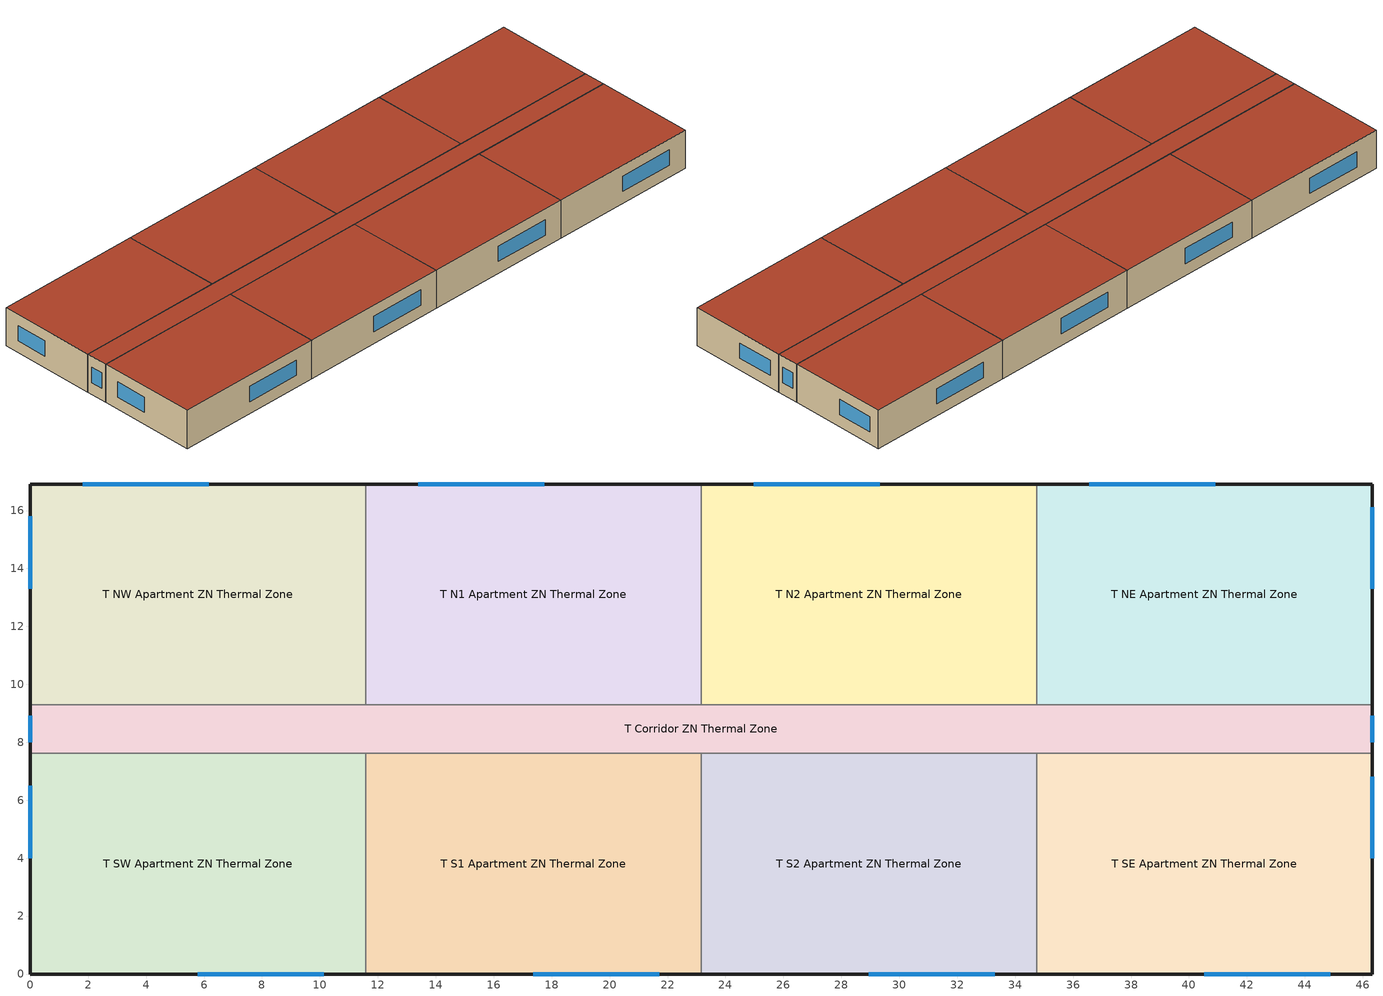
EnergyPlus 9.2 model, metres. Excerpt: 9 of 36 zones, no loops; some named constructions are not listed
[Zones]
T Corridor ZN Thermal Zone
 floor adiabatic (int-floor-en-std-replaceme-res-replaceme): 46.33,9.3 46.33,7.62 0,7.62 0,9.3 z88.37
 wall outside (ext-wall-en-std-replaceme-res-replaceme): 46.33,7.62 46.33,9.3 / 0,9.3 0,7.62 z88.37:91.42
 wall to T S1 Apartment ZN Thermal Zone (interiorwall-res-replaceme): 11.58,7.62 23.16,7.62 z88.37:91.42
 wall to T S2 Apartment ZN Thermal Zone (interiorwall-res-replaceme): 23.16,7.62 34.75,7.62 z88.37:91.42
 wall to T SE Apartment ZN Thermal Zone (interiorwall-res-replaceme): 34.75,7.62 46.33,7.62 z88.37:91.42
 wall to T SW Apartment ZN Thermal Zone (interiorwall-res-replaceme): 0,7.62 11.58,7.62 z88.37:91.42
 wall to T N1 Apartment ZN Thermal Zone (interiorwall-res-replaceme): 23.16,9.3 11.58,9.3 z88.37:91.42
 wall to T N2 Apartment ZN Thermal Zone (interiorwall-res-replaceme): 34.75,9.3 23.16,9.3 z88.37:91.42
 wall to T NE Apartment ZN Thermal Zone (interiorwall-res-replaceme): 46.33,9.3 34.75,9.3 z88.37:91.42
 wall to T NW Apartment ZN Thermal Zone (interiorwall-res-replaceme): 11.58,9.3 0,9.3 z88.37:91.42
 window (ext-window-en-std-replaceme): 46.33,8 46.33,8.91 / 0,8.91 0,8 z89.32:90.54
 roof outside (roof-en-std-replaceme-res-replaceme): 46.33,7.62 46.33,9.3 0,9.3 0,7.62 z91.42
T N1 Apartment ZN Thermal Zone
 floor adiabatic (int-floor-en-std-replaceme-res-replaceme): 23.16,16.92 23.16,9.3 11.58,9.3 11.58,16.92 z88.37
 wall outside (ext-wall-en-std-replaceme-res-replaceme): 23.16,16.92 11.58,16.92 z88.37:91.42
 wall to T N2 Apartment ZN Thermal Zone (interiorwall-res-replaceme): 23.16,9.3 23.16,16.92 z88.37:91.42
 wall to T NW Apartment ZN Thermal Zone (interiorwall-res-replaceme): 11.58,16.92 11.58,9.3 z88.37:91.42
 window (ext-window-en-std-replaceme): 17.74,16.92 13.4,16.92 z89.32:90.54
 roof outside (roof-en-std-replaceme-res-replaceme): 23.16,9.3 23.16,16.92 11.58,16.92 11.58,9.3 z91.42
T N2 Apartment ZN Thermal Zone
 floor adiabatic (int-floor-en-std-replaceme-res-replaceme): 34.75,16.92 34.75,9.3 23.16,9.3 23.16,16.92 z88.37
 wall outside (ext-wall-en-std-replaceme-res-replaceme): 34.75,16.92 23.16,16.92 z88.37:91.42
 wall to T NE Apartment ZN Thermal Zone (interiorwall-res-replaceme): 34.75,9.3 34.75,16.92 z88.37:91.42
 window (ext-window-en-std-replaceme): 29.32,16.92 24.98,16.92 z89.32:90.54
 roof outside (roof-en-std-replaceme-res-replaceme): 34.75,9.3 34.75,16.92 23.16,16.92 23.16,9.3 z91.42
T NE Apartment ZN Thermal Zone
 floor adiabatic (int-floor-en-std-replaceme-res-replaceme): 46.33,16.92 46.33,9.3 34.75,9.3 34.75,16.92 z88.37
 wall outside (ext-wall-en-std-replaceme-res-replaceme): 46.33,9.3 46.33,16.92 34.75,16.92 z88.37:91.42
 window (ext-window-en-std-replaceme): 46.33,13.3 46.33,16.11 / 40.9,16.92 36.56,16.92 z89.32:90.54
 roof outside (roof-en-std-replaceme-res-replaceme): 46.33,9.3 46.33,16.92 34.75,16.92 34.75,9.3 z91.42
T NW Apartment ZN Thermal Zone
 floor adiabatic (int-floor-en-std-replaceme-res-replaceme): 11.58,16.92 11.58,9.3 0,9.3 0,16.92 z88.37
 wall outside (ext-wall-en-std-replaceme-res-replaceme): 11.58,16.92 0,16.92 0,9.3 z88.37:91.42
 window (ext-window-en-std-replaceme): 6.16,16.92 1.81,16.92 / 0,15.8 0,13.3 z89.32:90.54
 roof outside (roof-en-std-replaceme-res-replaceme): 11.58,9.3 11.58,16.92 0,16.92 0,9.3 z91.42
T S1 Apartment ZN Thermal Zone
 floor adiabatic (int-floor-en-std-replaceme-res-replaceme): 23.16,7.62 23.16,0 11.58,0 11.58,7.62 z88.37
 wall outside (ext-wall-en-std-replaceme-res-replaceme): 11.58,0 23.16,0 z88.37:91.42
 wall to T S2 Apartment ZN Thermal Zone (interiorwall-res-replaceme): 23.16,0 23.16,7.62 z88.37:91.42
 wall to T SW Apartment ZN Thermal Zone (interiorwall-res-replaceme): 11.58,7.62 11.58,0 z88.37:91.42
 window (ext-window-en-std-replaceme): 17.37,0 21.72,0 z89.32:90.54
 roof outside (roof-en-std-replaceme-res-replaceme): 23.16,0 23.16,7.62 11.58,7.62 11.58,0 z91.42
T S2 Apartment ZN Thermal Zone
 floor adiabatic (int-floor-en-std-replaceme-res-replaceme): 34.75,7.62 34.75,0 23.16,0 23.16,7.62 z88.37
 wall outside (ext-wall-en-std-replaceme-res-replaceme): 23.16,0 34.75,0 z88.37:91.42
 wall to T SE Apartment ZN Thermal Zone (interiorwall-res-replaceme): 34.75,0 34.75,7.62 z88.37:91.42
 window (ext-window-en-std-replaceme): 28.95,0 33.3,0 z89.32:90.54
 roof outside (roof-en-std-replaceme-res-replaceme): 34.75,0 34.75,7.62 23.16,7.62 23.16,0 z91.42
T SE Apartment ZN Thermal Zone
 floor adiabatic (int-floor-en-std-replaceme-res-replaceme): 46.33,7.62 46.33,0 34.75,0 34.75,7.62 z88.37
 wall outside (ext-wall-en-std-replaceme-res-replaceme): 34.75,0 46.33,0 46.33,7.62 z88.37:91.42
 window (ext-window-en-std-replaceme): 46.33,4 46.33,6.81 / 40.54,0 44.88,0 z89.32:90.54
 roof outside (roof-en-std-replaceme-res-replaceme): 46.33,0 46.33,7.62 34.75,7.62 34.75,0 z91.42
T SW Apartment ZN Thermal Zone
 floor adiabatic (int-floor-en-std-replaceme-res-replaceme): 11.58,7.62 11.58,0 0,0 0,7.62 z88.37
 wall outside (ext-wall-en-std-replaceme-res-replaceme): 0,7.62 0,0 11.58,0 z88.37:91.42
 window (ext-window-en-std-replaceme): 5.79,0 10.13,0 / 0,6.5 0,4 z89.32:90.54
 roof outside (roof-en-std-replaceme-res-replaceme): 11.58,0 11.58,7.62 0,7.62 0,0 z91.42
[Building]
-HighriseApartment-ASHRAE 169-2013-2A created: 2020-03-25 14:03:00 +0100: North Axis {deg}=0; Terrain=City; Loads Convergence Tolerance Value=0.04; Temperature Convergence Tolerance Value {deltaC}=0.2; Solar Distribution=FullInteriorAndExterior; Maximum Number of Warmup Days=25; Minimum Number of Warmup Days=6
[Site:Location]
Tampa-MacDill AFB_FL_USA: Latitude {deg}=27.85; Longitude {deg}=-82.52; Time Zone {hr}=-5; Elevation {m}=8
[SizingPeriod:DesignDay] Day of Month=21; Dry-Bulb Temperature Range Modifier Type=DefaultMultipliers; Humidity Condition Type=Wetbulb; Barometric Pressure {Pa}=101229; Rain Indicator=No; Snow Indicator=No; Daylight Saving Time Indicator=No
Name | Month | Day Type | Maximum Dry-Bulb Temperature {C} | Daily Dry-Bulb Temperature Range {deltaC} | Wetbulb or DewPoint at Maximum Dry-Bulb {C} | Wind Speed {m/s} | Wind Direction {deg} | Solar Model Indicator | ASHRAE Clear Sky Optical Depth for Beam Irradiance (taub) | ASHRAE Clear Sky Optical Depth for Diffuse Irradiance (taud) | Sky Clearness
Tampa-MacDill.AFB_FL_USA Ann Clg .4% Condns DB=>MWB | 8 | SummerDesignDay | 33.9 | 7.9 | 25.1 | 3.1 | 270 | ASHRAETau | 0.491 | 2.016
Tampa-MacDill.AFB_FL_USA Ann Htg 99.6% Condns DB | 1 | WinterDesignDay | 4.6 | 0 | 4.6 | 2.5 | 10 | ASHRAEClearSky |  |  | 0
[Material]
Std Wood 6inch: Roughness=MediumSmooth; Thickness {m}=0.15; Conductivity {W/m-K}=0.12; Density {kg/m3}=540; Specific Heat {J/kg-K}=1210; Thermal Absorptance=0.9; Solar Absorptance=0.7; Visible Absorptance=0.7
[WindowMaterial:SimpleGlazingSystem]
Glass-en-standard: U-Factor {W/m2-K}=1.98751; Solar Heat Gain Coefficient=0.4; Visible Transmittance=0.88
[WindowMaterial:Blind]
ext_blind_test: Slat Orientation=Horizontal; Slat Width {m}=0.025; Slat Separation {m}=0.01875; Slat Thickness {m}=0.001; Slat Angle {deg}=45; Slat Conductivity {W/m-K}=221; Slat Beam Solar Transmittance=0; Front Side Slat Beam Solar Reflectance=0.5; Back Side Slat Beam Solar Reflectance=0.5; Slat Diffuse Solar Transmittance=0; Front Side Slat Diffuse Solar Reflectance=0.5; Back Side Slat Diffuse Solar Reflectance=0.5; Slat Beam Visible Transmittance=0; Front Side Slat Beam Visible Reflectance=0.5; Back Side Slat Beam Visible Reflectance=0.5; Slat Diffuse Visible Transmittance=0; Front Side Slat Diffuse Visible Reflectance=0.5; Back Side Slat Diffuse Visible Reflectance=0.5; Slat Infrared Hemispherical Transmittance=0; Front Side Slat Infrared Hemispherical Emissivity=0.9; Back Side Slat Infrared Hemispherical Emissivity=0.9; Blind to Glass Distance {m}=0.05; Blind Top Opening Multiplier=0.5; Blind Bottom Opening Multiplier=0.5; Blind Left Side Opening Multiplier=0.5; Blind Right Side Opening Multiplier=0.5
[Construction]
InteriorFurnishings: Std Wood 6inch
window_w_blinds: ext_blind_test, Glass-en-standard
[Zone] Part of Total Floor Area=Yes
T Corridor ZN Thermal Zone; T N1 Apartment ZN Thermal Zone; T N2 Apartment ZN Thermal Zone; T NE Apartment ZN Thermal Zone; T NW Apartment ZN Thermal Zone; T S1 Apartment ZN Thermal Zone; T S2 Apartment ZN Thermal Zone; T SE Apartment ZN Thermal Zone; T SW Apartment ZN Thermal Zone
[WindowShadingControl] Shading Type=ExteriorBlind; Construction with Shading=window_w_blinds; Shading Control Type=OnIfHighOutdoorAirTemperature; Setpoint {W/m2, W or deg C}=25; Shading Control Is Scheduled=No; Glare Control Is Active=No; Multiple Surface Control Type=Sequential
Name | Zone | Fenestration Surface 1 | Fenestration Surface 2
Shades-T_Corr | T Corridor ZN Thermal Zone | TWindow14 | TWindow13
Shades-T_N1 | T N1 Apartment ZN Thermal Zone | TWindow9
Shades-T_N2 | T N2 Apartment ZN Thermal Zone | TWindow10
Shades-T_NE | T NE Apartment ZN Thermal Zone | TWindow5 | TWindow7
Shades-T_NW | T NW Apartment ZN Thermal Zone | TWindow6 | TWindow4
Shades-T_S1 | T S1 Apartment ZN Thermal Zone | TWindow12
Shades-T_S2 | T S2 Apartment ZN Thermal Zone | TWindow11
Shades-T_SE | T SE Apartment ZN Thermal Zone | TWindow1 | TWindow8
Shades-T_SW | T SW Apartment ZN Thermal Zone | TWindow2 | TWindow3
[InternalMass] Construction=InteriorFurnishings; Surface Area {m2}=176.497
Name | Zone or ZoneList
T N1 Apartment Mass | T N1 Apartment ZN Thermal Zone
T N2 Apartment Mass | T N2 Apartment ZN Thermal Zone
T NE Apartment Mass | T NE Apartment ZN Thermal Zone
T NW Apartment Mass | T NW Apartment ZN Thermal Zone
T S1 Apartment Mass | T S1 Apartment ZN Thermal Zone
T S2 Apartment Mass | T S2 Apartment ZN Thermal Zone
T SE Apartment Mass | T SE Apartment ZN Thermal Zone
T SW Apartment Mass | T SW Apartment ZN Thermal Zone
[People] Number of People Schedule=OCC_APT_SCH; Number of People Calculation Method=People; Number of People=2.5; Fraction Radiant=0.3; Sensible Heat Fraction=AUTOCALCULATE; Activity Level Schedule=Activity Schedule
Name | Zone or ZoneList
T SW Apartment People | T SW Apartment ZN Thermal Zone
T NW Apartment People | T NW Apartment ZN Thermal Zone
T SE Apartment People | T SE Apartment ZN Thermal Zone
T NE Apartment People | T NE Apartment ZN Thermal Zone
T N1 Apartment People | T N1 Apartment ZN Thermal Zone
T N2 Apartment People | T N2 Apartment ZN Thermal Zone
T S1 Apartment People | T S1 Apartment ZN Thermal Zone
T S2 Apartment People | T S2 Apartment ZN Thermal Zone
[Lights] Design Level Calculation Method=Watts/Area; Return Air Fraction=0; Fraction Radiant=0.6; Fraction Visible=0.2; Fraction Replaceable=1; Return Air Fraction Calculated from Plenum Temperature=No
Name | Zone or ZoneList | Schedule | Watts per Zone Floor Area {W/m2}
T SW Apartment_Lights_plugin | T SW Apartment ZN Thermal Zone | LTG_APT_SCH | 0.968752
T NW Apartment_Lights_plugin | T NW Apartment ZN Thermal Zone | LTG_APT_SCH | 0.968752
T SE Apartment_Lights_plugin | T SE Apartment ZN Thermal Zone | LTG_APT_SCH | 0.968752
T NE Apartment_Lights_plugin | T NE Apartment ZN Thermal Zone | LTG_APT_SCH | 0.968752
T N1 Apartment_Lights_plugin | T N1 Apartment ZN Thermal Zone | LTG_APT_SCH | 0.968752
T N2 Apartment_Lights_plugin | T N2 Apartment ZN Thermal Zone | LTG_APT_SCH | 0.968752
T S1 Apartment_Lights_plugin | T S1 Apartment ZN Thermal Zone | LTG_APT_SCH | 0.968752
T S2 Apartment_Lights_plugin | T S2 Apartment ZN Thermal Zone | LTG_APT_SCH | 0.968752
T SW Apartment_Lights_hardwired | T SW Apartment ZN Thermal Zone | LTG_APT_SCH | 3.87707
T NW Apartment_Lights_hardwired | T NW Apartment ZN Thermal Zone | LTG_APT_SCH | 3.87707
T SE Apartment_Lights_hardwired | T SE Apartment ZN Thermal Zone | LTG_APT_SCH | 3.87707
T NE Apartment_Lights_hardwired | T NE Apartment ZN Thermal Zone | LTG_APT_SCH | 3.87707
T N1 Apartment_Lights_hardwired | T N1 Apartment ZN Thermal Zone | LTG_APT_SCH | 3.87707
T N2 Apartment_Lights_hardwired | T N2 Apartment ZN Thermal Zone | LTG_APT_SCH | 3.87707
T S1 Apartment_Lights_hardwired | T S1 Apartment ZN Thermal Zone | LTG_APT_SCH | 3.87707
T S2 Apartment_Lights_hardwired | T S2 Apartment ZN Thermal Zone | LTG_APT_SCH | 3.87707
T Corridor_Lights_hardwired | T Corridor ZN Thermal Zone | LTG_COR_SCH | 3.87707
[ElectricEquipment] Fraction Latent=0
Name | Zone or ZoneList | Schedule | Design Level Calculation Method | Design Level {W} | Fraction Radiant | Fraction Lost | Watts per Zone Floor Area {W/m2}
Elevators_Lights_Fan | T Corridor ZN Thermal Zone | ELEV_LIGHT_FAN_SCH_24_7 | EquipmentLevel | 161.9 | 0 | 0.95
T Corridor_Elevators_Equip | T Corridor ZN Thermal Zone | BLDG_ELEVATORS | EquipmentLevel | 20370 | 0 | 0.95
T SW Apartment_Plug_TSW_Equip | T SW Apartment ZN Thermal Zone | EQP_APT_SCH | Watts/Area |  | 0.5 | 0 | 6.67
T NW Apartment_Plug_TNW_Equip | T NW Apartment ZN Thermal Zone | EQP_APT_SCH | Watts/Area |  | 0.5 | 0 | 6.67
T SE Apartment_Plug_TSE_Equip | T SE Apartment ZN Thermal Zone | EQP_APT_SCH | Watts/Area |  | 0.5 | 0 | 6.67
T NE Apartment_Plug_TNE_Equip | T NE Apartment ZN Thermal Zone | EQP_APT_SCH | Watts/Area |  | 0.5 | 0 | 6.67
T N1 Apartment_Plug_TN1_Equip | T N1 Apartment ZN Thermal Zone | EQP_APT_SCH | Watts/Area |  | 0.5 | 0 | 6.67
T N2 Apartment_Plug_TN2_Equip | T N2 Apartment ZN Thermal Zone | EQP_APT_SCH | Watts/Area |  | 0.5 | 0 | 6.67
T S1 Apartment_Plug_TS1_Equip | T S1 Apartment ZN Thermal Zone | EQP_APT_SCH | Watts/Area |  | 0.5 | 0 | 6.67
T S2 Apartment_Plug_TS2_Equip | T S2 Apartment ZN Thermal Zone | EQP_APT_SCH | Watts/Area |  | 0.5 | 0 | 6.67
[ZoneInfiltration:DesignFlowRate] Schedule=INF_APT_SCH; Design Flow Rate Calculation Method=AirChanges/Hour; Flow per Exterior Surface Area {m3/s-m2}=0; Air Changes per Hour {1/hr}=0.5; Constant Term Coefficient=0; Temperature Term Coefficient=0; Velocity Term Coefficient=0.224; Velocity Squared Term Coefficient=0
Name | Zone or ZoneList
T Corridor Infiltration | T Corridor ZN Thermal Zone
T N1 Apartment Infiltration | T N1 Apartment ZN Thermal Zone
T N2 Apartment Infiltration | T N2 Apartment ZN Thermal Zone
T NE Apartment Infiltration | T NE Apartment ZN Thermal Zone
T NW Apartment Infiltration | T NW Apartment ZN Thermal Zone
T S1 Apartment Infiltration | T S1 Apartment ZN Thermal Zone
T S2 Apartment Infiltration | T S2 Apartment ZN Thermal Zone
T SE Apartment Infiltration | T SE Apartment ZN Thermal Zone
T SW Apartment Infiltration | T SW Apartment ZN Thermal Zone
[ZoneVentilation:WindandStackOpenArea] Opening Area {m2}=0.1181; Opening Area Fraction Schedule=Sliding_Doors_Ventilation_Availability_SCH; Opening Effectiveness=autocalculate; Height Difference {m}=15.2393; Discharge Coefficient for Opening=autocalculate; Minimum Indoor Temperature {C}=22.22; Maximum Indoor Temperature {C}=30; Delta Temperature {deltaC}=0.5; Minimum Outdoor Temperature {C}=18; Maximum Outdoor Temperature {C}=26; Maximum Wind Speed {m/s}=40
Name | Zone | Effective Angle {deg}
T SW Apartment Sliding Door Ventilation | T SW Apartment ZN Thermal Zone | 180
T NW Apartment Sliding Door Ventilation | T NW Apartment ZN Thermal Zone | 0
T SE Apartment Sliding Door Ventilation | T SE Apartment ZN Thermal Zone | 180
T NE Apartment Sliding Door Ventilation | T NE Apartment ZN Thermal Zone | 0
T N1 Apartment Sliding Door Ventilation | T N1 Apartment ZN Thermal Zone | 0
T N2 Apartment Sliding Door Ventilation | T N2 Apartment ZN Thermal Zone | 0
T S1 Apartment Sliding Door Ventilation | T S1 Apartment ZN Thermal Zone | 180
T S2 Apartment Sliding Door Ventilation | T S2 Apartment ZN Thermal Zone | 180
[Exterior:Lights]
Facade Lighting: Schedule=Exterior_Lgt_ALWAYS_ON; Design Level {W}=1358; Control Option=AstronomicalClock
[HVACTemplate:Zone:IdealLoadsAirSystem] Template Thermostat=dual_thermostat; System Availability Schedule=always_avail; Maximum Heating Supply Air Temperature {C}=80; Minimum Cooling Supply Air Temperature {C}=12; Maximum Heating Supply Air Humidity Ratio {kgWater/kgDryAir}=0.01; Minimum Cooling Supply Air Humidity Ratio {kgWater/kgDryAir}=0.008; Heating Limit=NoLimit; Maximum Heating Air Flow Rate {m3/s}=autosize; Maximum Sensible Heating Capacity {W}=autosize; Cooling Limit=NoLimit; Maximum Cooling Air Flow Rate {m3/s}=autosize; Maximum Total Cooling Capacity {W}=autosize; Heating Availability Schedule=always_avail; Cooling Availability Schedule=always_avail; Dehumidification Control Type=None; Cooling Sensible Heat Ratio=0.7; Humidification Control Type=None; Outdoor Air Method=Flow/Area; Outdoor Air Flow Rate per Person {m3/s}=0; Outdoor Air Flow Rate per Zone Floor Area {m3/s-m2}=0.00049; Outdoor Air Flow Rate per Zone {m3/s}=0; Demand Controlled Ventilation Type=None; Outdoor Air Economizer Type=NoEconomizer; Heat Recovery Type=None
T N1 Apartment ZN Thermal Zone; T N2 Apartment ZN Thermal Zone; T NE Apartment ZN Thermal Zone; T NW Apartment ZN Thermal Zone; T S1 Apartment ZN Thermal Zone; T S2 Apartment ZN Thermal Zone; T SE Apartment ZN Thermal Zone; T SW Apartment ZN Thermal Zone
[Schedule:Compact]
LTG_APT_SCH: Through: 12/31, For: AllDays, Until: 4:00, 0.02, Until: 5:00, 0.06, Until: 6:00, 0.13, Until: 7:00, 0.14, Until: 8:00, 0.13, Until: 9:00, 0.06, Until: 15:00, 0.04, Until: 16:00, 0.07, Until: 17:00, 0.14, Until: 18:00, 0.2, Until: 19:00, 0.27, Until: 21:00, 0.32, Until: 22:00, 0.22, Until: 23:00, 0.12, Until: 24:00, 0.05
LTG_COR_SCH; INF_APT_SCH; Exterior_Lgt_ALWAYS_ON; ELEV_LIGHT_FAN_SCH_24_7; always_avail: Through: 12/31, For: AllDays, Until: 24:00, 1
EQP_APT_SCH: Through: 12/31, For: AllDays, Until: 1:00, 0.45, Until: 2:00, 0.41, Until: 3:00, 0.39, Until: 5:00, 0.38, Until: 6:00, 0.43, Until: 7:00, 0.54, Until: 8:00, 0.65, Until: 9:00, 0.66, Until: 10:00, 0.67, Until: 11:00, 0.69, Until: 12:00, 0.7, Until: 13:00, 0.69, Until: 14:00, 0.66, Until: 15:00, 0.65, Until: 16:00, 0.68, Until: 17:00, 0.8, Until: 19:00, 1, Until: 20:00, 0.93, Until: 21:00, 0.89, Until: 22:00, 0.85, Until: 23:00, 0.71, Until: 24:00, 0.58
Activity Schedule: Through: 12/31, For: AllDays, Until: 24:00, 95
BLDG_ELEVATORS: Through: 12/31, For: WinterDesignDay, Until: 24:00, 0.05, For: SummerDesignDay, Until: 24:00, 0.5, For: Allotherdays, Until: 04:00, 0.05, Until: 05:00, 0.1, Until: 06:00, 0.2, Until: 07:00, 0.4, Until: 09:00, 0.5, Until: 10:00, 0.35, Until: 16:00, 0.15, Until: 17:00, 0.35, Until: 19:00, 0.5, Until: 21:00, 0.4, Until: 22:00, 0.3, Until: 23:00, 0.2, Until: 24:00, 0.1
Sliding_Doors_Ventilation_Availability_SCH: Through: 12/31, For: WinterDesignDay SummerDesignDay, Until: 24:00, 0, For: Allotherdays, Until: 6:00, 1, Until: 22:00, 1, Until: 24:00, 1
OCC_APT_SCH: Through: 12/31, For: AllDays, Until: 7:00, 1, Until: 8:00, 0.85, Until: 9:00, 0.39, Until: 16:00, 0.25, Until: 17:00, 0.3, Until: 18:00, 0.52, Until: 21:00, 0.87, Until: 24:00, 1
